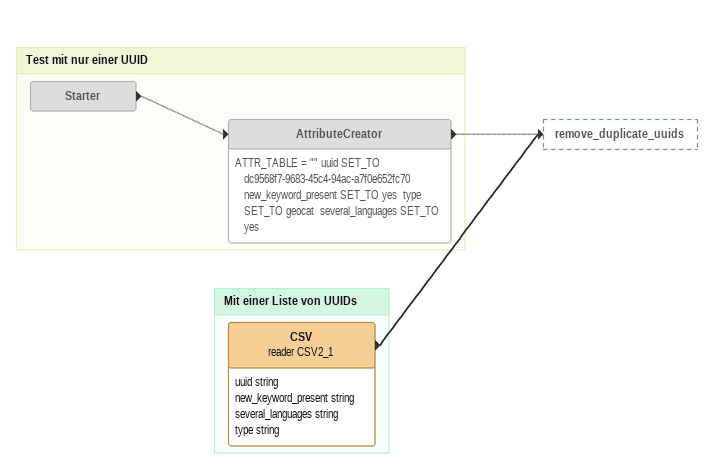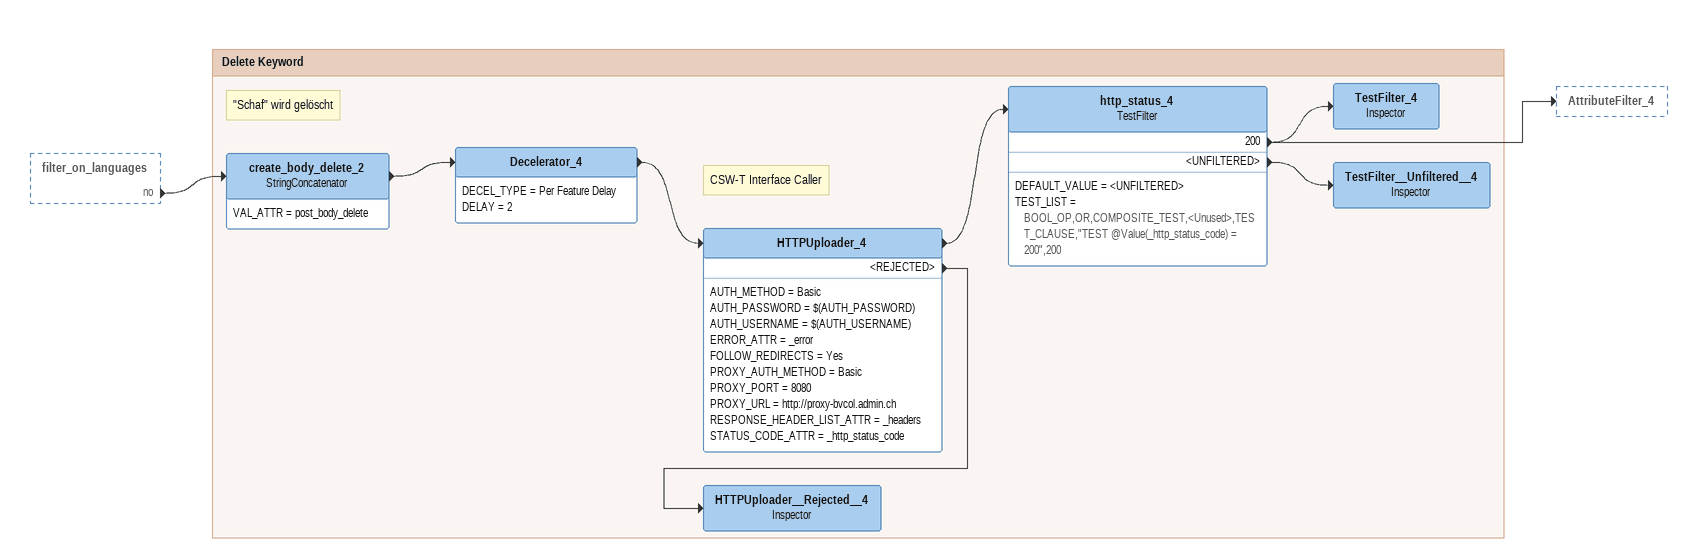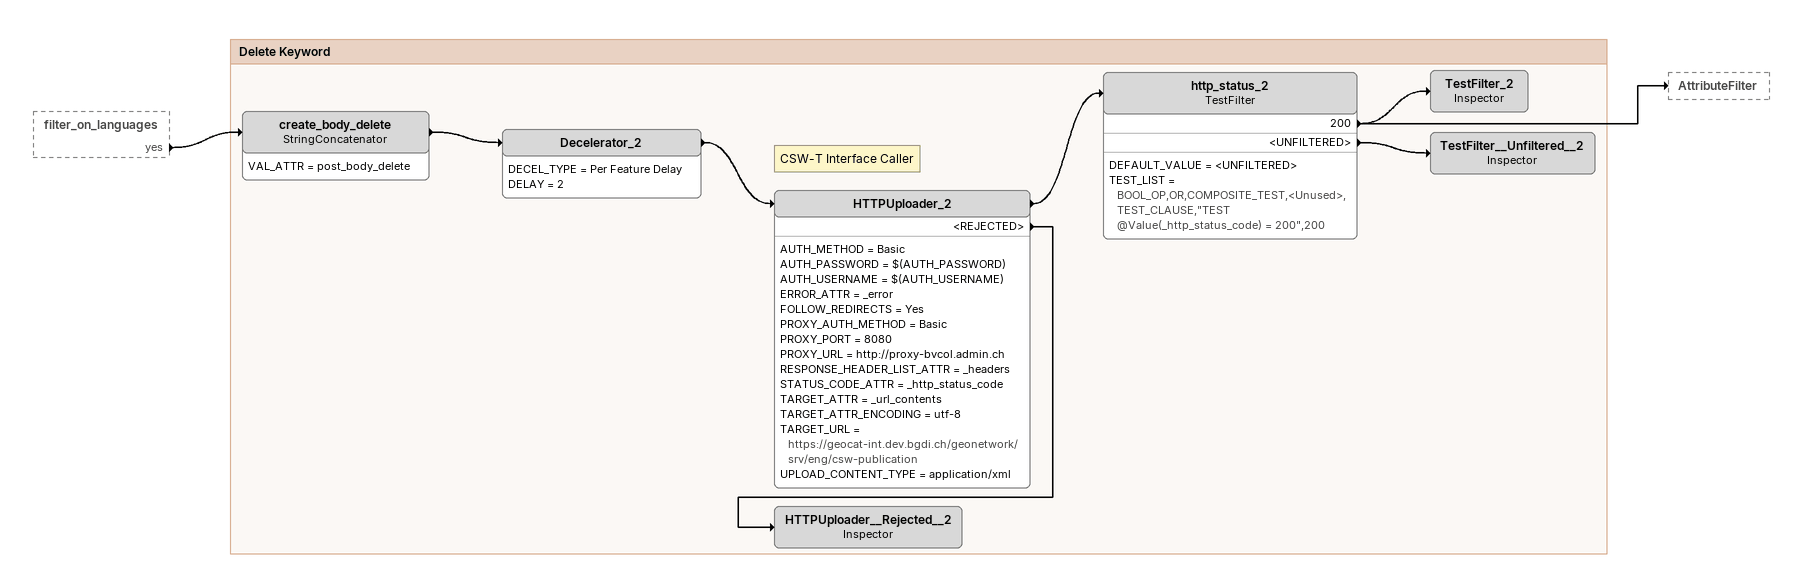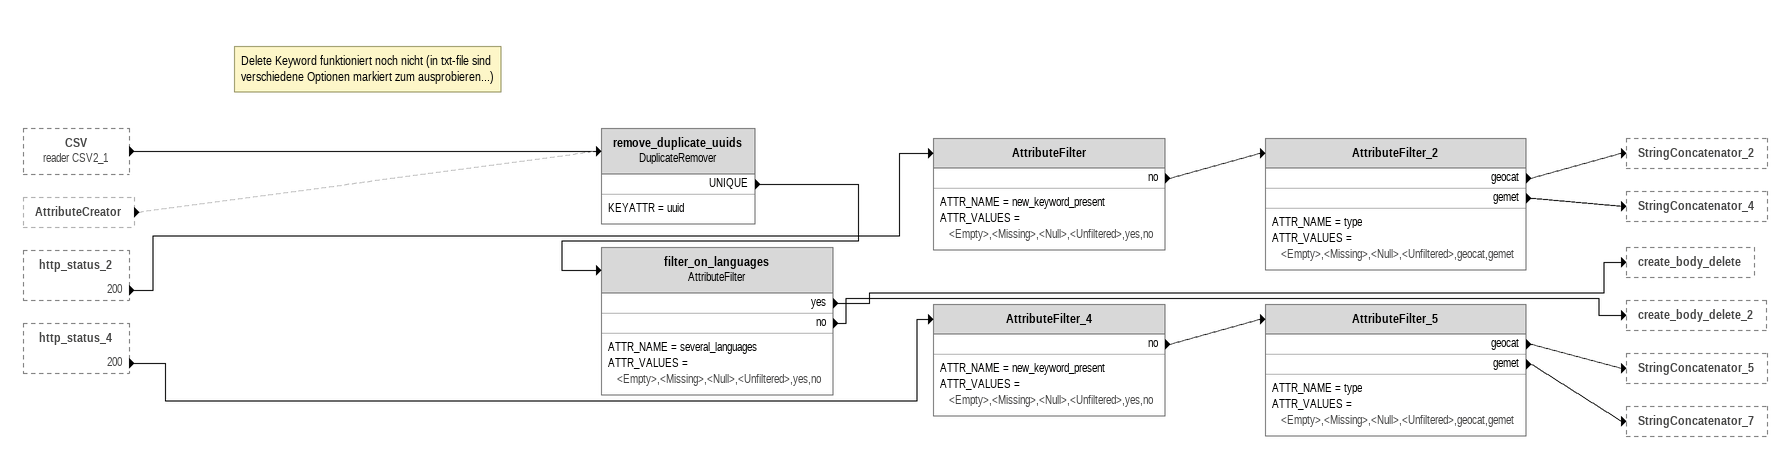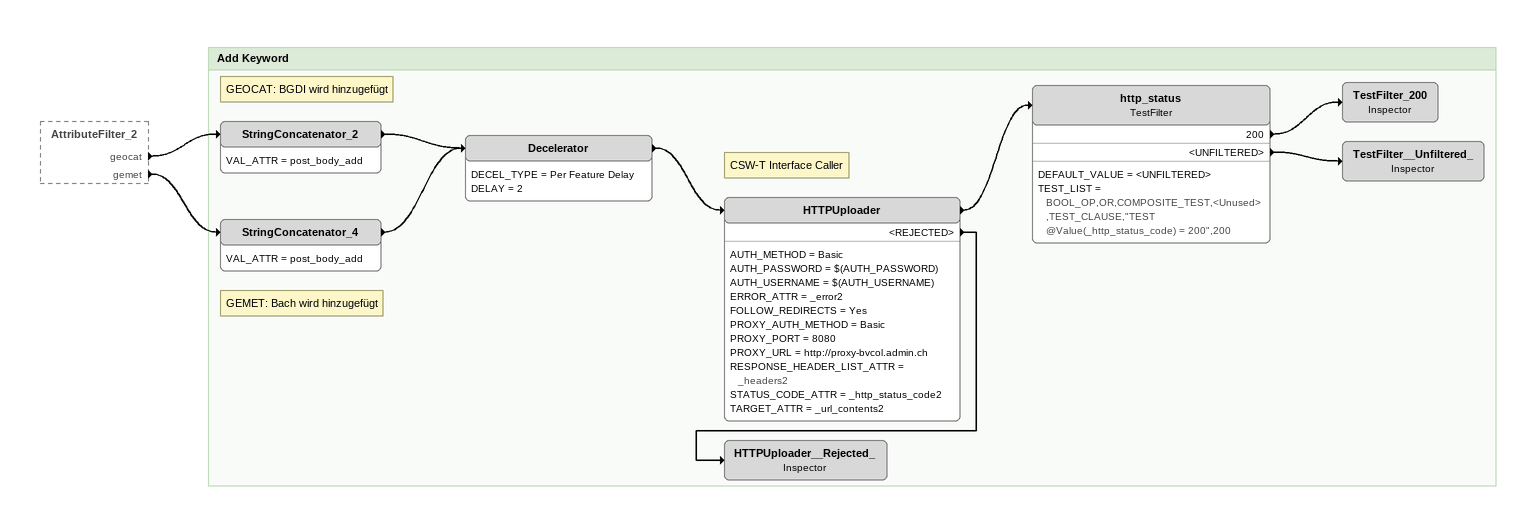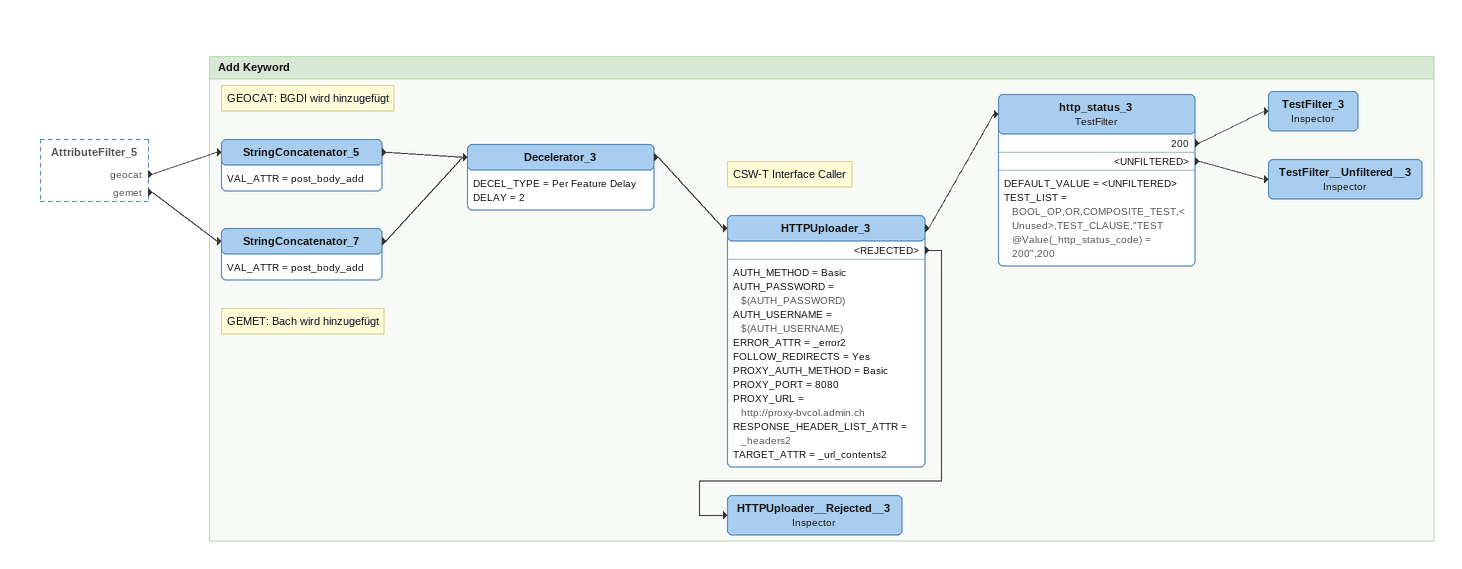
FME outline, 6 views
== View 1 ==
Bookmark: Test mit nur einer UUID
Starter [off]
    -> AttributeCreator [off]
AttributeCreator [off]
    ATTR_TABLE = "" uuid SET_TO dc9568f7-9683-45c4-94ac-a7f0e652fc70  new_keyword_present SET_TO yes  type SET_TO geocat  several_languages SET_TO yes
    -> remove_duplicate_uuids [off]

Bookmark: Mit einer Liste von UUIDs
CSV (reader CSV2_1)
    attributes: uuid string, new_keyword_present string, several_languages string, type string
    -> remove_duplicate_uuids

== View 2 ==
filter_on_languages [outside]
    no -> create_body_delete_2

Bookmark: Delete Keyword
Note: "Schaf" wird gelöscht
create_body_delete_2: StringConcatenator
    VAL_ATTR = post_body_delete
    -> Decelerator_4
Decelerator_4
    DECEL_TYPE = Per Feature Delay
    DELAY = 2
    -> HTTPUploader_4
Note: CSW-T Interface Caller
HTTPUploader_4
    AUTH_METHOD = Basic
    AUTH_PASSWORD = $(AUTH_PASSWORD)
    AUTH_USERNAME = $(AUTH_USERNAME)
    ERROR_ATTR = _error
    FOLLOW_REDIRECTS = Yes
    PROXY_AUTH_METHOD = Basic
    PROXY_PORT = 8080
    PROXY_URL = http://proxy-bvcol.admin.ch
    RESPONSE_HEADER_LIST_ATTR = _headers
    STATUS_CODE_ATTR = _http_status_code
    -> http_status_4
    <REJECTED> -> HTTPUploader__Rejected__4
http_status_4: TestFilter
    DEFAULT_VALUE = <UNFILTERED>
    TEST_LIST = BOOL_OP,OR,COMPOSITE_TEST,<Unused>,TEST_CLAUSE,"TEST @Value(_http_status_code) = 200",200
    200 -> TestFilter_4
    200 -> AttributeFilter_4
    <UNFILTERED> -> TestFilter__Unfiltered__4
TestFilter_4: Inspector
TestFilter__Unfiltered__4: Inspector
HTTPUploader__Rejected__4: Inspector

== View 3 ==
filter_on_languages [outside]
    yes -> create_body_delete

Bookmark: Delete Keyword
create_body_delete: StringConcatenator
    VAL_ATTR = post_body_delete
    -> Decelerator_2
Decelerator_2
    DECEL_TYPE = Per Feature Delay
    DELAY = 2
    -> HTTPUploader_2
Note: CSW-T Interface Caller
HTTPUploader_2
    AUTH_METHOD = Basic
    AUTH_PASSWORD = $(AUTH_PASSWORD)
    AUTH_USERNAME = $(AUTH_USERNAME)
    ERROR_ATTR = _error
    FOLLOW_REDIRECTS = Yes
    PROXY_AUTH_METHOD = Basic
    PROXY_PORT = 8080
    PROXY_URL = http://proxy-bvcol.admin.ch
    RESPONSE_HEADER_LIST_ATTR = _headers
    STATUS_CODE_ATTR = _http_status_code
    TARGET_ATTR = _url_contents
    TARGET_ATTR_ENCODING = utf-8
    TARGET_URL = https://geocat-int.dev.bgdi.ch/geonetwork/srv/eng/csw-publication
    UPLOAD_CONTENT_TYPE = application/xml
    -> http_status_2
    <REJECTED> -> HTTPUploader__Rejected__2
http_status_2: TestFilter
    DEFAULT_VALUE = <UNFILTERED>
    TEST_LIST = BOOL_OP,OR,COMPOSITE_TEST,<Unused>,TEST_CLAUSE,"TEST @Value(_http_status_code) = 200",200
    200 -> TestFilter_2
    200 -> AttributeFilter
    <UNFILTERED> -> TestFilter__Unfiltered__2
TestFilter_2: Inspector
TestFilter__Unfiltered__2: Inspector
HTTPUploader__Rejected__2: Inspector

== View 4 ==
CSV (reader CSV2_1) [outside]
    -> remove_duplicate_uuids
AttributeCreator [outside]
    -> remove_duplicate_uuids [off]
http_status_2 [outside]
    200 -> AttributeFilter
http_status_4 [outside]
    200 -> AttributeFilter_4
Note: Delete Keyword funktioniert noch nicht (in txt-file sind verschiedene Optionen markiert zum ausprobieren...)
remove_duplicate_uuids: DuplicateRemover
    KEYATTR = uuid
    UNIQUE -> filter_on_languages
filter_on_languages: AttributeFilter
    ATTR_NAME = several_languages
    ATTR_VALUES = <Empty>,<Missing>,<Null>,<Unfiltered>,yes,no
    yes -> create_body_delete
    no -> create_body_delete_2
AttributeFilter
    ATTR_NAME = new_keyword_present
    ATTR_VALUES = <Empty>,<Missing>,<Null>,<Unfiltered>,yes,no
    no -> AttributeFilter_2
AttributeFilter_2
    ATTR_NAME = type
    ATTR_VALUES = <Empty>,<Missing>,<Null>,<Unfiltered>,geocat,gemet
    geocat -> StringConcatenator_2
    gemet -> StringConcatenator_4
AttributeFilter_4
    ATTR_NAME = new_keyword_present
    ATTR_VALUES = <Empty>,<Missing>,<Null>,<Unfiltered>,yes,no
    no -> AttributeFilter_5
AttributeFilter_5
    ATTR_NAME = type
    ATTR_VALUES = <Empty>,<Missing>,<Null>,<Unfiltered>,geocat,gemet
    geocat -> StringConcatenator_5
    gemet -> StringConcatenator_7

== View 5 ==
AttributeFilter_2 [outside]
    geocat -> StringConcatenator_2
    gemet -> StringConcatenator_4

Bookmark: Add Keyword
Note: GEOCAT: BGDI wird hinzugefügt
StringConcatenator_2
    VAL_ATTR = post_body_add
    -> Decelerator
Note: GEMET: Bach wird hinzugefügt
StringConcatenator_4
    VAL_ATTR = post_body_add
    -> Decelerator
Decelerator
    DECEL_TYPE = Per Feature Delay
    DELAY = 2
    -> HTTPUploader
Note: CSW-T Interface Caller
HTTPUploader
    AUTH_METHOD = Basic
    AUTH_PASSWORD = $(AUTH_PASSWORD)
    AUTH_USERNAME = $(AUTH_USERNAME)
    ERROR_ATTR = _error2
    FOLLOW_REDIRECTS = Yes
    PROXY_AUTH_METHOD = Basic
    PROXY_PORT = 8080
    PROXY_URL = http://proxy-bvcol.admin.ch
    RESPONSE_HEADER_LIST_ATTR = _headers2
    STATUS_CODE_ATTR = _http_status_code2
    TARGET_ATTR = _url_contents2
    -> http_status
    <REJECTED> -> HTTPUploader__Rejected_
http_status: TestFilter
    DEFAULT_VALUE = <UNFILTERED>
    TEST_LIST = BOOL_OP,OR,COMPOSITE_TEST,<Unused>,TEST_CLAUSE,"TEST @Value(_http_status_code) = 200",200
    200 -> TestFilter_200
    <UNFILTERED> -> TestFilter__Unfiltered_
TestFilter_200: Inspector
TestFilter__Unfiltered_: Inspector
HTTPUploader__Rejected_: Inspector

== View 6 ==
AttributeFilter_5 [outside]
    geocat -> StringConcatenator_5
    gemet -> StringConcatenator_7

Bookmark: Add Keyword
Note: GEOCAT: BGDI wird hinzugefügt
StringConcatenator_5
    VAL_ATTR = post_body_add
    -> Decelerator_3
Note: GEMET: Bach wird hinzugefügt
StringConcatenator_7
    VAL_ATTR = post_body_add
    -> Decelerator_3
Decelerator_3
    DECEL_TYPE = Per Feature Delay
    DELAY = 2
    -> HTTPUploader_3
Note: CSW-T Interface Caller
HTTPUploader_3
    AUTH_METHOD = Basic
    AUTH_PASSWORD = $(AUTH_PASSWORD)
    AUTH_USERNAME = $(AUTH_USERNAME)
    ERROR_ATTR = _error2
    FOLLOW_REDIRECTS = Yes
    PROXY_AUTH_METHOD = Basic
    PROXY_PORT = 8080
    PROXY_URL = http://proxy-bvcol.admin.ch
    RESPONSE_HEADER_LIST_ATTR = _headers2
    TARGET_ATTR = _url_contents2
    -> http_status_3
    <REJECTED> -> HTTPUploader__Rejected__3
http_status_3: TestFilter
    DEFAULT_VALUE = <UNFILTERED>
    TEST_LIST = BOOL_OP,OR,COMPOSITE_TEST,<Unused>,TEST_CLAUSE,"TEST @Value(_http_status_code) = 200",200
    200 -> TestFilter_3
    <UNFILTERED> -> TestFilter__Unfiltered__3
TestFilter_3: Inspector
TestFilter__Unfiltered__3: Inspector
HTTPUploader__Rejected__3: Inspector
